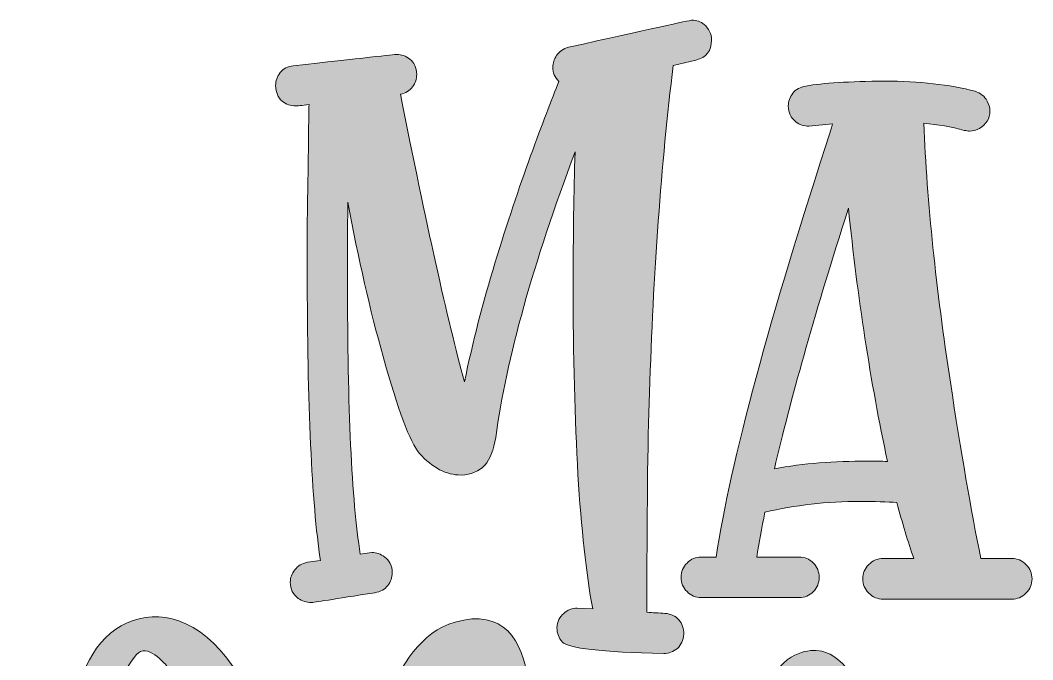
# Model space of a CAD drawing. Header units: inches. Extents: x 68 to 1003, y -896 to -184.
# Drawn here: x 67.9 to 487.4, y -449 to -183.9 of the extents above; entities that cross this region are included whole.
import ezdxf

# ---------------------------------------------------------------- set-up
doc = ezdxf.new("R2010")
doc.units = ezdxf.units.IN
doc.header["$MEASUREMENT"] = 0
doc.layers.add('Layer 1', color=7, linetype='Continuous')

# ---------------------------------------------------------------- blocks, each defined once
blk = doc.blocks.new('block 2')
at = {"layer": 'Layer 1', "true_color": 0xffffff}
h = blk.add_hatch(color=7, dxfattribs=at)
h.dxf.hatch_style = 2
edge = h.paths.add_edge_path()
edge.add_spline(control_points=[(181.99, -219.43), (182.61, -219.43), (184.48, -219.27), (187.6, -218.81), (187.44, -221.46), (187.44, -228), (187.28, -238.28), (187.13, -248.72), (186.97, -258.54), (186.82, -267.89), (186.82, -277.23), (186.82, -283.78), (186.82, -287.67), (186.82, -343.76), (188.69, -383.81), (192.27, -407.8), (192.27, -407.8), (186.97, -408.58), (186.97, -408.58), (184.63, -409.05), (182.92, -409.98), (181.68, -411.7), (180.43, -413.26), (179.81, -414.97), (179.81, -416.84), (179.81, -419.64), (180.9, -421.98), (183.08, -423.54), (184.63, -424.63), (186.51, -425.25), (188.53, -425.25), (189.15, -425.25), (197.88, -423.85), (214.86, -421.2), (217.2, -420.73), (219.07, -419.8), (220.16, -418.24), (221.41, -416.53), (222.03, -414.81), (222.03, -412.94), (222.03, -410.14), (220.94, -407.8), (218.91, -406.4), (217.2, -405.15), (215.48, -404.53), (213.61, -404.53), (213.61, -404.53), (208.78, -405.15), (208.78, -405.15), (205.2, -382.72), (203.49, -345.01), (203.49, -291.88), (203.49, -280.35), (203.49, -269.44), (203.64, -259.32), (208.01, -282.84), (212.84, -304.19), (218.29, -323.35), (224.37, -345.32), (229.35, -358.72), (233.25, -363.4), (238.7, -369.47), (244.46, -372.43), (250.54, -372.43), (254.75, -372.28), (258.02, -370.88), (260.36, -368.38), (262.69, -365.73), (264.1, -361.99), (264.88, -356.85), (269.39, -323.98), (280.46, -284.56), (297.75, -238.44), (297.28, -255.27), (296.97, -273.49), (296.97, -292.82), (296.97, -353.58), (299.62, -398.61), (305.07, -427.9), (305.07, -427.9), (298.69, -427.59), (298.69, -427.59), (296.51, -427.59), (294.64, -428.37), (293.08, -429.77), (291.36, -431.17), (290.43, -433.2), (290.27, -435.69), (290.27, -438.03), (291.05, -440.05), (292.45, -441.61), (294.79, -444.26), (308.81, -445.82), (334.52, -446.44), (336.55, -446.44), (338.42, -445.66), (340.13, -444.26), (341.69, -442.86), (342.63, -440.83), (342.78, -438.34), (342.78, -436), (342.16, -434.13), (340.75, -432.42), (339.35, -430.86), (337.33, -429.93), (334.99, -429.77), (332.5, -429.61), (330, -429.46), (327.51, -429.3), (327.51, -389.57), (327.82, -359.35), (328.6, -338.31), (330.16, -288.76), (333.43, -243.42), (338.42, -202.6), (338.42, -202.6), (347.77, -200.42), (347.77, -200.42), (352.13, -199.33), (354.31, -196.53), (354.31, -192.16), (354.31, -189.51), (353.22, -187.33), (351.19, -185.62), (349.79, -184.53), (348.08, -183.91), (346.05, -183.91), (345.27, -183.91), (328.29, -187.65), (295.1, -195.12), (292.77, -195.75), (291.21, -196.84), (290.12, -198.55), (289.03, -200.11), (288.56, -201.67), (288.56, -203.38), (288.56, -205.72), (289.34, -207.59), (291.05, -209.3), (288.09, -216.62), (284.2, -226.91), (279.37, -240.15), (274.54, -253.4), (269.55, -268.2), (264.57, -284.56), (259.58, -300.92), (255.37, -317.28), (251.94, -333.79), (244.93, -308.08), (236.05, -268.35), (225.46, -214.6), (227.64, -214.13), (229.35, -213.04), (230.44, -211.48), (231.69, -209.93), (232.16, -208.21), (232.16, -206.34), (232, -203.54), (231.07, -201.36), (229.35, -200.11), (227.64, -198.71), (225.77, -198.08), (223.9, -198.08), (223.28, -198.08), (208.94, -199.64), (181.05, -202.76), (178.71, -203.07), (177, -204), (175.6, -205.56), (174.35, -207.28), (173.73, -208.99), (173.73, -211.02), (173.88, -213.82), (174.66, -216), (176.38, -217.4), (178.09, -218.81), (179.96, -219.43), (181.99, -219.43)], knot_values=[0, 0, 0, 0, 1, 1, 1, 2, 2, 2, 3, 3, 3, 4, 4, 4, 5, 5, 5, 6, 6, 6, 7, 7, 7, 8, 8, 8, 9, 9, 9, 10, 10, 10, 11, 11, 11, 12, 12, 12, 13, 13, 13, 14, 14, 14, 15, 15, 15, 16, 16, 16, 17, 17, 17, 18, 18, 18, 19, 19, 19, 20, 20, 20, 21, 21, 21, 22, 22, 22, 23, 23, 23, 24, 24, 24, 25, 25, 25, 26, 26, 26, 27, 27, 27, 28, 28, 28, 29, 29, 29, 30, 30, 30, 31, 31, 31, 32, 32, 32, 33, 33, 33, 34, 34, 34, 35, 35, 35, 36, 36, 36, 37, 37, 37, 38, 38, 38, 39, 39, 39, 40, 40, 40, 41, 41, 41, 42, 42, 42, 43, 43, 43, 44, 44, 44, 45, 45, 45, 46, 46, 46, 47, 47, 47, 48, 48, 48, 49, 49, 49, 50, 50, 50, 51, 51, 51, 52, 52, 52, 53, 53, 53, 54, 54, 54, 55, 55, 55, 56, 56, 56, 57, 57, 57, 58, 58, 58, 59, 59, 59, 59], degree=3, periodic=1)
h = blk.add_hatch(color=7, dxfattribs=at)
h.dxf.hatch_style = 2
edge = h.paths.add_edge_path()
edge.add_spline(control_points=[(356.17, -406.4), (356.17, -406.4), (350.09, -406.4), (350.09, -406.4), (347.75, -406.4), (345.73, -407.18), (344.17, -408.89), (342.46, -410.61), (341.68, -412.48), (341.68, -414.81), (341.68, -417.15), (342.46, -419.18), (344.17, -420.73), (345.73, -422.45), (347.75, -423.23), (350.09, -423.23), (350.09, -423.23), (390.6, -423.23), (390.6, -423.23), (392.94, -423.23), (394.81, -422.45), (396.52, -420.73), (398.08, -419.18), (398.86, -417.15), (398.86, -414.81), (398.86, -412.48), (398.08, -410.61), (396.52, -408.89), (394.81, -407.18), (392.94, -406.4), (390.6, -406.4), (390.6, -406.4), (373, -406.4), (373, -406.4), (373.93, -400.63), (375.02, -394.4), (376.42, -387.86), (388.89, -384.9), (401.98, -383.34), (416, -383.34), (421.92, -383.34), (426.91, -383.5), (431.11, -383.81), (433.29, -392.38), (435.63, -400.01), (438.12, -407.02), (438.12, -407.02), (425.35, -407.02), (425.35, -407.02), (423.01, -407.02), (421.14, -407.8), (419.43, -409.52), (417.71, -411.23), (416.93, -413.1), (416.93, -415.44), (416.93, -417.77), (417.71, -419.64), (419.43, -421.36), (421.14, -423.07), (423.01, -423.85), (425.35, -423.85), (425.35, -423.85), (478.63, -423.85), (478.63, -423.85), (480.97, -423.85), (482.84, -423.07), (484.55, -421.36), (486.27, -419.64), (487.05, -417.77), (487.05, -415.44), (487.05, -413.1), (486.27, -411.23), (484.55, -409.52), (482.84, -407.8), (480.97, -407.02), (478.63, -407.02), (478.63, -407.02), (465.86, -407.02), (465.86, -407.02), (461.81, -387.23), (457.6, -362.93), (453.24, -333.95), (447.32, -295.31), (443.58, -259.47), (442.17, -226.6), (448.1, -227.06), (453.7, -228.15), (459, -229.56), (459.78, -229.71), (460.56, -229.87), (461.18, -229.87), (462.59, -229.87), (463.99, -229.4), (465.23, -228.78), (468.04, -227.06), (469.6, -224.73), (469.6, -221.46), (469.6, -220.05), (469.13, -218.65), (468.51, -217.4), (467.41, -215.38), (465.7, -214.13), (463.52, -213.35), (452.93, -210.55), (440.31, -209.15), (425.97, -209.15), (411.32, -209.3), (400.42, -209.93), (393.41, -211.17), (391.07, -211.64), (389.2, -212.57), (387.95, -214.13), (386.71, -215.85), (386.08, -217.56), (386.08, -219.43), (386.08, -222.23), (387.17, -224.42), (389.2, -225.97), (390.76, -227.22), (392.63, -227.84), (394.65, -227.84), (394.65, -227.84), (404.47, -226.91), (404.47, -226.91), (404.47, -226.91), (404, -228.47), (404, -228.47), (378.29, -307.31), (362.25, -366.51), (356.17, -406.4)], knot_values=[0, 0, 0, 0, 1, 1, 1, 2, 2, 2, 3, 3, 3, 4, 4, 4, 5, 5, 5, 6, 6, 6, 7, 7, 7, 8, 8, 8, 9, 9, 9, 10, 10, 10, 11, 11, 11, 12, 12, 12, 13, 13, 13, 14, 14, 14, 15, 15, 15, 16, 16, 16, 17, 17, 17, 18, 18, 18, 19, 19, 19, 20, 20, 20, 21, 21, 21, 22, 22, 22, 23, 23, 23, 24, 24, 24, 25, 25, 25, 26, 26, 26, 27, 27, 27, 28, 28, 28, 29, 29, 29, 30, 30, 30, 31, 31, 31, 32, 32, 32, 33, 33, 33, 34, 34, 34, 35, 35, 35, 36, 36, 36, 37, 37, 37, 38, 38, 38, 39, 39, 39, 40, 40, 40, 41, 41, 41, 42, 42, 42, 43, 43, 43, 43], degree=3, periodic=1)
edge = h.paths.add_edge_path()
edge.add_spline(control_points=[(409.46, -266.64), (409.46, -266.64), (411.01, -261.81), (411.01, -261.81), (414.75, -298.58), (420.05, -333.64), (427.22, -366.82), (424.57, -366.67), (421.76, -366.67), (418.8, -366.67), (405.09, -366.67), (392.32, -367.6), (380.32, -369.78), (387.02, -341.27), (396.68, -306.99), (409.46, -266.64)], knot_values=[0, 0, 0, 0, 1, 1, 1, 2, 2, 2, 3, 3, 3, 4, 4, 4, 5, 5, 5, 5], degree=3, periodic=1)
h = blk.add_hatch(color=7, dxfattribs=at)
h.dxf.hatch_style = 2
edge = h.paths.add_edge_path()
edge.add_spline(control_points=[(300.19, -580.06), (284.63, -575.58), (270.02, -579.02), (256.3, -585.29), (264.83, -559.78), (272.17, -533.79), (276.09, -507.15), (279.41, -485.23), (288.3, -422.12), (248.03, -433.35), (233.83, -437.29), (225.66, -452.09), (219.62, -464.46), (212.11, -479.5), (206.75, -495.76), (201.9, -511.87), (198.08, -524.54), (194.67, -537.33), (191.78, -550.36), (187.18, -526.01), (180.38, -502.26), (170.63, -479.68), (163.6, -463.38), (153.63, -441.85), (136.49, -434.04), (121.48, -427.18), (106.18, -433.13), (97.97, -446.63), (83.26, -470.95), (67.94, -533.13), (83.42, -558.76), (86.49, -563.99), (91.01, -566.16), (95.47, -566.64), (123.12, -569.61), (138.37, -512.38), (142.06, -489.8), (142.81, -485.72), (129.89, -485.7), (129.14, -489.65), (125.7, -505.44), (114.93, -560.4), (98.23, -557.27), (85.88, -555.01), (92.38, -507.52), (96.71, -491.3), (100.44, -476.67), (106.27, -458.83), (116.11, -446.84), (120.23, -441.85), (127.73, -450.17), (129.66, -452.83), (134.49, -459.56), (138.68, -466.83), (142.37, -474.26), (150.29, -490.13), (156.03, -506.87), (160.61, -523.91), (169.76, -557.74), (173.86, -592.68), (174.96, -627.61), (175.64, -648.33), (175.01, -669.23), (173.73, -689.9), (173.52, -691.21), (173.45, -692.65), (173.38, -694.35), (151.05, -703.83), (132.91, -723.72), (124.4, -746.49), (117.21, -766.21), (114.19, -792.43), (126.76, -810.6), (137.96, -826.73), (157.97, -831.17), (176.37, -831.24), (221.13, -831.32), (259.99, -803.84), (286.17, -769.41), (314.73, -732.03), (335.78, -682.8), (334.45, -635.23), (333.92, -611.76), (324.62, -587.33), (300.19, -580.06)], knot_values=[0, 0, 0, 0, 1, 1, 1, 2, 2, 2, 3, 3, 3, 4, 4, 4, 5, 5, 5, 6, 6, 6, 7, 7, 7, 8, 8, 8, 9, 9, 9, 10, 10, 10, 11, 11, 11, 12, 12, 12, 13, 13, 13, 14, 14, 14, 15, 15, 15, 16, 16, 16, 17, 17, 17, 18, 18, 18, 19, 19, 19, 20, 20, 20, 21, 21, 21, 22, 22, 22, 23, 23, 23, 24, 24, 24, 25, 25, 25, 26, 26, 26, 27, 27, 27, 28, 28, 28, 28], degree=3, periodic=1)
edge = h.paths.add_edge_path()
edge.add_spline(control_points=[(309.85, -643.62), (308.68, -680.59), (294.73, -717.54), (275.32, -748.7), (257.51, -777.06), (231.22, -805.75), (198.07, -815.52), (185.17, -819.28), (168.14, -820.99), (156.72, -812.43), (142.08, -801.65), (141.36, -780.02), (144.25, -763.73), (147.46, -745.59), (156.43, -727.89), (170.16, -715.48), (170.54, -715.08), (170.92, -714.8), (171.43, -714.39), (170.56, -722.38), (169.69, -730.11), (169.22, -734.7), (168.29, -744.39), (193.1, -738.2), (195.85, -718.4), (196.54, -712.63), (197.1, -706.86), (197.53, -701.11), (201.92, -699.89), (206.31, -698.81), (210.84, -697.98), (216.02, -696.86), (219.84, -690.97), (212.34, -689.57), (207.62, -688.84), (203.04, -688.49), (198.35, -688.68), (198.53, -686.58), (198.58, -684.49), (198.75, -682.4), (199.24, -674.68), (199.45, -666.84), (199.67, -659), (202.72, -633.45), (205.25, -607.9), (209.61, -582.55), (213.99, -557.58), (219.8, -532.83), (227.48, -508.65), (231.08, -497.16), (235.06, -485.65), (239.85, -474.5), (242.12, -469.2), (244.78, -463.87), (247.58, -458.81), (250.76, -453.2), (254.07, -454.38), (254.55, -459.97), (255.14, -468.56), (254.59, -477.97), (254.17, -483.73), (253.3, -498.38), (251.13, -512.82), (248.16, -527.16), (242.53, -553.47), (234.13, -578.98), (225.07, -604.26), (221.66, -613.78), (242.06, -611.69), (246.01, -609.18), (258.88, -601.37), (278.3, -583.92), (293.46, -594.81), (308.36, -605.45), (310.37, -626.9), (309.85, -643.62)], knot_values=[0, 0, 0, 0, 1, 1, 1, 2, 2, 2, 3, 3, 3, 4, 4, 4, 5, 5, 5, 6, 6, 6, 7, 7, 7, 8, 8, 8, 9, 9, 9, 10, 10, 10, 11, 11, 11, 12, 12, 12, 13, 13, 13, 14, 14, 14, 15, 15, 15, 16, 16, 16, 17, 17, 17, 18, 18, 18, 19, 19, 19, 20, 20, 20, 21, 21, 21, 22, 22, 22, 23, 23, 23, 24, 24, 24, 25, 25, 25, 25], degree=3, periodic=1)
h = blk.add_hatch(color=7, dxfattribs=at)
h.dxf.hatch_style = 2
edge = h.paths.add_edge_path()
edge.add_spline(control_points=[(598.11, -647.79), (613.6, -619.91), (610.8, -578.27), (574.07, -570.04), (540.51, -562.48), (515.29, -595.17), (517.82, -626.51), (518.35, -633.05), (520.15, -639.18), (522.89, -644.88), (518.92, -657.46), (513.33, -670.98), (511.1, -675.05), (503.42, -688.79), (491.56, -709.35), (474.73, -709.35), (455.42, -709.32), (448.69, -690.8), (446.65, -671.83), (447.7, -671.91), (448.75, -672.13), (449.79, -672.09), (465.08, -672.8), (475.75, -661.82), (482.57, -649.29), (493.28, -629.56), (510.17, -567.57), (470.05, -569.27), (434.49, -570.78), (422.09, -620.98), (421.62, -649.05), (421.46, -656.57), (421.52, -664.66), (422.29, -672.7), (417.25, -695.82), (409.9, -721.73), (400.48, -722.55), (395.02, -723.03), (392.96, -720.5), (390.05, -716.18), (385.34, -709.05), (382.14, -700.83), (379.61, -692.71), (374.34, -674.64), (372.28, -655.28), (371.3, -636.66), (370.81, -627.55), (370.31, -611.39), (370.47, -602.24), (407.2, -550.06), (425.79, -468.17), (408.67, -450.7), (403.24, -445.17), (397.18, -443.71), (390.24, -446.46), (382.53, -449.37), (372.76, -459.93), (361.28, -496.78), (347.48, -541.16), (343.98, -591.93), (346.69, -638.14), (348.48, -667.43), (354.64, -745.09), (400.64, -736.64), (413.23, -734.34), (420.39, -716.08), (425.92, -692.02), (427.03, -695.71), (428.39, -699.27), (430.1, -702.61), (438.43, -718.73), (455.15, -725.91), (472.69, -723.92), (491.27, -721.89), (506.49, -704.07), (516.18, -681.38), (520.21, -672.08), (523.99, -661.84), (527.07, -652.18), (530.39, -657.18), (534.43, -661.77), (538.93, -665.88), (544.74, -671.14), (551.31, -675.57), (558.11, -679.49), (565.32, -683.64), (574.09, -687.47), (577.91, -695.29), (584, -707.57), (572.96, -715.44), (563.81, -715.15), (552.83, -714.66), (548.85, -702.94), (547.45, -693.73), (546.18, -684.65), (521.47, -686.65), (522.71, -695.22), (526.26, -719.22), (544.42, -729.86), (567.7, -727.78), (577.19, -726.89), (587.39, -724.27), (595.12, -718.36), (607.8, -708.73), (606.67, -693.38), (595.55, -682.59), (584.03, -671.3), (567.67, -666.72), (556.37, -654.63), (544.11, -641.54), (539.36, -623.46), (544.69, -606.16), (547.01, -598.76), (551.01, -590.91), (556.81, -585.72), (561.23, -581.89), (563.56, -581.41), (569.01, -583.94), (592.4, -594.9), (587.41, -627.59), (582.93, -646.55), (581.81, -651.29), (596.41, -650.98), (598.11, -647.79)], knot_values=[0, 0, 0, 0, 1, 1, 1, 2, 2, 2, 3, 3, 3, 4, 4, 4, 5, 5, 5, 6, 6, 6, 7, 7, 7, 8, 8, 8, 9, 9, 9, 10, 10, 10, 11, 11, 11, 12, 12, 12, 13, 13, 13, 14, 14, 14, 15, 15, 15, 16, 16, 16, 17, 17, 17, 18, 18, 18, 19, 19, 19, 20, 20, 20, 21, 21, 21, 22, 22, 22, 23, 23, 23, 24, 24, 24, 25, 25, 25, 26, 26, 26, 27, 27, 27, 28, 28, 28, 29, 29, 29, 30, 30, 30, 31, 31, 31, 32, 32, 32, 33, 33, 33, 34, 34, 34, 35, 35, 35, 36, 36, 36, 37, 37, 37, 38, 38, 38, 39, 39, 39, 40, 40, 40, 41, 41, 41, 41], degree=3, periodic=1)
edge = h.paths.add_edge_path()
edge.add_spline(control_points=[(378.89, -523.5), (381.59, -505.78), (392.15, -458.52), (402.57, -454.85), (419.5, -477.42), (380.51, -571.71), (372.09, -580.13), (373.57, -561.15), (375.97, -542.27), (378.89, -523.5)], knot_values=[0, 0, 0, 0, 1, 1, 1, 2, 2, 2, 3, 3, 3, 3], degree=3, periodic=1)
edge = h.paths.add_edge_path()
edge.add_spline(control_points=[(446.56, -636.21), (448.76, -598.93), (465.46, -575.45), (473.46, -579.7), (479.85, -582.98), (480.46, -595.22), (480.56, -601.22), (480.91, -616.86), (476.7, -632.68), (469.54, -646.66), (465.78, -653.86), (458.37, -667.85), (447.74, -663.04), (447.08, -662.8), (446.54, -662.43), (446.01, -662.06), (445.6, -651.51), (446.26, -641.83), (446.56, -636.21)], knot_values=[0, 0, 0, 0, 1, 1, 1, 2, 2, 2, 3, 3, 3, 4, 4, 4, 5, 5, 5, 6, 6, 6, 6], degree=3, periodic=1)
at = {"layer": 'Layer 1', "lineweight": 0}
for points, knots in [([(181.99, -219.43), (182.61, -219.43), (184.48, -219.27), (187.6, -218.81), (187.44, -221.46), (187.44, -228), (187.28, -238.28), (187.13, -248.72), (186.97, -258.54), (186.82, -267.89), (186.82, -277.23), (186.82, -283.78), (186.82, -287.67), (186.82, -343.76), (188.69, -383.81), (192.27, -407.8), (192.27, -407.8), (186.97, -408.58), (186.97, -408.58), (184.63, -409.05), (182.92, -409.98), (181.68, -411.7), (180.43, -413.26), (179.81, -414.97), (179.81, -416.84), (179.81, -419.64), (180.9, -421.98), (183.08, -423.54), (184.63, -424.63), (186.51, -425.25), (188.53, -425.25), (189.15, -425.25), (197.88, -423.85), (214.86, -421.2), (217.2, -420.73), (219.07, -419.8), (220.16, -418.24), (221.41, -416.53), (222.03, -414.81), (222.03, -412.94), (222.03, -410.14), (220.94, -407.8), (218.91, -406.4), (217.2, -405.15), (215.48, -404.53), (213.61, -404.53), (213.61, -404.53), (208.78, -405.15), (208.78, -405.15), (205.2, -382.72), (203.49, -345.01), (203.49, -291.88), (203.49, -280.35), (203.49, -269.44), (203.64, -259.32), (208.01, -282.84), (212.84, -304.19), (218.29, -323.35), (224.37, -345.32), (229.35, -358.72), (233.25, -363.4), (238.7, -369.47), (244.46, -372.43), (250.54, -372.43), (254.75, -372.28), (258.02, -370.88), (260.36, -368.38), (262.69, -365.73), (264.1, -361.99), (264.88, -356.85), (269.39, -323.98), (280.46, -284.56), (297.75, -238.44), (297.28, -255.27), (296.97, -273.49), (296.97, -292.82), (296.97, -353.58), (299.62, -398.61), (305.07, -427.9), (305.07, -427.9), (298.69, -427.59), (298.69, -427.59), (296.51, -427.59), (294.64, -428.37), (293.08, -429.77), (291.36, -431.17), (290.43, -433.2), (290.27, -435.69), (290.27, -438.03), (291.05, -440.05), (292.45, -441.61), (294.79, -444.26), (308.81, -445.82), (334.52, -446.44), (336.55, -446.44), (338.42, -445.66), (340.13, -444.26), (341.69, -442.86), (342.63, -440.83), (342.78, -438.34), (342.78, -436), (342.16, -434.13), (340.75, -432.42), (339.35, -430.86), (337.33, -429.93), (334.99, -429.77), (332.5, -429.61), (330, -429.46), (327.51, -429.3), (327.51, -389.57), (327.82, -359.35), (328.6, -338.31), (330.16, -288.76), (333.43, -243.42), (338.42, -202.6), (338.42, -202.6), (347.77, -200.42), (347.77, -200.42), (352.13, -199.33), (354.31, -196.53), (354.31, -192.16), (354.31, -189.51), (353.22, -187.33), (351.19, -185.62), (349.79, -184.53), (348.08, -183.91), (346.05, -183.91), (345.27, -183.91), (328.29, -187.65), (295.1, -195.12), (292.77, -195.75), (291.21, -196.84), (290.12, -198.55), (289.03, -200.11), (288.56, -201.67), (288.56, -203.38), (288.56, -205.72), (289.34, -207.59), (291.05, -209.3), (288.09, -216.62), (284.2, -226.91), (279.37, -240.15), (274.54, -253.4), (269.55, -268.2), (264.57, -284.56), (259.58, -300.92), (255.37, -317.28), (251.94, -333.79), (244.93, -308.08), (236.05, -268.35), (225.46, -214.6), (227.64, -214.13), (229.35, -213.04), (230.44, -211.48), (231.69, -209.93), (232.16, -208.21), (232.16, -206.34), (232, -203.54), (231.07, -201.36), (229.35, -200.11), (227.64, -198.71), (225.77, -198.08), (223.9, -198.08), (223.28, -198.08), (208.94, -199.64), (181.05, -202.76), (178.71, -203.07), (177, -204), (175.6, -205.56), (174.35, -207.28), (173.73, -208.99), (173.73, -211.02), (173.88, -213.82), (174.66, -216), (176.38, -217.4), (178.09, -218.81), (179.96, -219.43), (181.99, -219.43)], [0, 0, 0, 0, 1, 1, 1, 2, 2, 2, 3, 3, 3, 4, 4, 4, 5, 5, 5, 6, 6, 6, 7, 7, 7, 8, 8, 8, 9, 9, 9, 10, 10, 10, 11, 11, 11, 12, 12, 12, 13, 13, 13, 14, 14, 14, 15, 15, 15, 16, 16, 16, 17, 17, 17, 18, 18, 18, 19, 19, 19, 20, 20, 20, 21, 21, 21, 22, 22, 22, 23, 23, 23, 24, 24, 24, 25, 25, 25, 26, 26, 26, 27, 27, 27, 28, 28, 28, 29, 29, 29, 30, 30, 30, 31, 31, 31, 32, 32, 32, 33, 33, 33, 34, 34, 34, 35, 35, 35, 36, 36, 36, 37, 37, 37, 38, 38, 38, 39, 39, 39, 40, 40, 40, 41, 41, 41, 42, 42, 42, 43, 43, 43, 44, 44, 44, 45, 45, 45, 46, 46, 46, 47, 47, 47, 48, 48, 48, 49, 49, 49, 50, 50, 50, 51, 51, 51, 52, 52, 52, 53, 53, 53, 54, 54, 54, 55, 55, 55, 56, 56, 56, 57, 57, 57, 58, 58, 58, 59, 59, 59, 59]), ([(356.17, -406.4), (356.17, -406.4), (350.09, -406.4), (350.09, -406.4), (347.75, -406.4), (345.73, -407.18), (344.17, -408.89), (342.46, -410.61), (341.68, -412.48), (341.68, -414.81), (341.68, -417.15), (342.46, -419.18), (344.17, -420.73), (345.73, -422.45), (347.75, -423.23), (350.09, -423.23), (350.09, -423.23), (390.6, -423.23), (390.6, -423.23), (392.94, -423.23), (394.81, -422.45), (396.52, -420.73), (398.08, -419.18), (398.86, -417.15), (398.86, -414.81), (398.86, -412.48), (398.08, -410.61), (396.52, -408.89), (394.81, -407.18), (392.94, -406.4), (390.6, -406.4), (390.6, -406.4), (373, -406.4), (373, -406.4), (373.93, -400.63), (375.02, -394.4), (376.42, -387.86), (388.89, -384.9), (401.98, -383.34), (416, -383.34), (421.92, -383.34), (426.91, -383.5), (431.11, -383.81), (433.29, -392.38), (435.63, -400.01), (438.12, -407.02), (438.12, -407.02), (425.35, -407.02), (425.35, -407.02), (423.01, -407.02), (421.14, -407.8), (419.43, -409.52), (417.71, -411.23), (416.93, -413.1), (416.93, -415.44), (416.93, -417.77), (417.71, -419.64), (419.43, -421.36), (421.14, -423.07), (423.01, -423.85), (425.35, -423.85), (425.35, -423.85), (478.63, -423.85), (478.63, -423.85), (480.97, -423.85), (482.84, -423.07), (484.55, -421.36), (486.27, -419.64), (487.05, -417.77), (487.05, -415.44), (487.05, -413.1), (486.27, -411.23), (484.55, -409.52), (482.84, -407.8), (480.97, -407.02), (478.63, -407.02), (478.63, -407.02), (465.86, -407.02), (465.86, -407.02), (461.81, -387.23), (457.6, -362.93), (453.24, -333.95), (447.32, -295.31), (443.58, -259.47), (442.17, -226.6), (448.1, -227.06), (453.7, -228.15), (459, -229.56), (459.78, -229.71), (460.56, -229.87), (461.18, -229.87), (462.59, -229.87), (463.99, -229.4), (465.23, -228.78), (468.04, -227.06), (469.6, -224.73), (469.6, -221.46), (469.6, -220.05), (469.13, -218.65), (468.51, -217.4), (467.41, -215.38), (465.7, -214.13), (463.52, -213.35), (452.93, -210.55), (440.31, -209.15), (425.97, -209.15), (411.32, -209.3), (400.42, -209.93), (393.41, -211.17), (391.07, -211.64), (389.2, -212.57), (387.95, -214.13), (386.71, -215.85), (386.08, -217.56), (386.08, -219.43), (386.08, -222.23), (387.17, -224.42), (389.2, -225.97), (390.76, -227.22), (392.63, -227.84), (394.65, -227.84), (394.65, -227.84), (404.47, -226.91), (404.47, -226.91), (404.47, -226.91), (404, -228.47), (404, -228.47), (378.29, -307.31), (362.25, -366.51), (356.17, -406.4)], [0, 0, 0, 0, 1, 1, 1, 2, 2, 2, 3, 3, 3, 4, 4, 4, 5, 5, 5, 6, 6, 6, 7, 7, 7, 8, 8, 8, 9, 9, 9, 10, 10, 10, 11, 11, 11, 12, 12, 12, 13, 13, 13, 14, 14, 14, 15, 15, 15, 16, 16, 16, 17, 17, 17, 18, 18, 18, 19, 19, 19, 20, 20, 20, 21, 21, 21, 22, 22, 22, 23, 23, 23, 24, 24, 24, 25, 25, 25, 26, 26, 26, 27, 27, 27, 28, 28, 28, 29, 29, 29, 30, 30, 30, 31, 31, 31, 32, 32, 32, 33, 33, 33, 34, 34, 34, 35, 35, 35, 36, 36, 36, 37, 37, 37, 38, 38, 38, 39, 39, 39, 40, 40, 40, 41, 41, 41, 42, 42, 42, 43, 43, 43, 43]), ([(409.46, -266.64), (409.46, -266.64), (411.01, -261.81), (411.01, -261.81), (414.75, -298.58), (420.05, -333.64), (427.22, -366.82), (424.57, -366.67), (421.76, -366.67), (418.8, -366.67), (405.09, -366.67), (392.32, -367.6), (380.32, -369.78), (387.02, -341.27), (396.68, -306.99), (409.46, -266.64)], [0, 0, 0, 0, 1, 1, 1, 2, 2, 2, 3, 3, 3, 4, 4, 4, 5, 5, 5, 5]), ([(300.19, -580.06), (284.63, -575.58), (270.02, -579.02), (256.3, -585.29), (264.83, -559.78), (272.17, -533.79), (276.09, -507.15), (279.41, -485.23), (288.3, -422.12), (248.03, -433.35), (233.83, -437.29), (225.66, -452.09), (219.62, -464.46), (212.11, -479.5), (206.75, -495.76), (201.9, -511.87), (198.08, -524.54), (194.67, -537.33), (191.78, -550.36), (187.18, -526.01), (180.38, -502.26), (170.63, -479.68), (163.6, -463.38), (153.63, -441.85), (136.49, -434.04), (121.48, -427.18), (106.18, -433.13), (97.97, -446.63), (83.26, -470.95), (67.94, -533.13), (83.42, -558.76), (86.49, -563.99), (91.01, -566.16), (95.47, -566.64), (123.12, -569.61), (138.37, -512.38), (142.06, -489.8), (142.81, -485.72), (129.89, -485.7), (129.14, -489.65), (125.7, -505.44), (114.93, -560.4), (98.23, -557.27), (85.88, -555.01), (92.38, -507.52), (96.71, -491.3), (100.44, -476.67), (106.27, -458.83), (116.11, -446.84), (120.23, -441.85), (127.73, -450.17), (129.66, -452.83), (134.49, -459.56), (138.68, -466.83), (142.37, -474.26), (150.29, -490.13), (156.03, -506.87), (160.61, -523.91), (169.76, -557.74), (173.86, -592.68), (174.96, -627.61), (175.64, -648.33), (175.01, -669.23), (173.73, -689.9), (173.52, -691.21), (173.45, -692.65), (173.38, -694.35), (151.05, -703.83), (132.91, -723.72), (124.4, -746.49), (117.21, -766.21), (114.19, -792.43), (126.76, -810.6), (137.96, -826.73), (157.97, -831.17), (176.37, -831.24), (221.13, -831.32), (259.99, -803.84), (286.17, -769.41), (314.73, -732.03), (335.78, -682.8), (334.45, -635.23), (333.92, -611.76), (324.62, -587.33), (300.19, -580.06)], [0, 0, 0, 0, 1, 1, 1, 2, 2, 2, 3, 3, 3, 4, 4, 4, 5, 5, 5, 6, 6, 6, 7, 7, 7, 8, 8, 8, 9, 9, 9, 10, 10, 10, 11, 11, 11, 12, 12, 12, 13, 13, 13, 14, 14, 14, 15, 15, 15, 16, 16, 16, 17, 17, 17, 18, 18, 18, 19, 19, 19, 20, 20, 20, 21, 21, 21, 22, 22, 22, 23, 23, 23, 24, 24, 24, 25, 25, 25, 26, 26, 26, 27, 27, 27, 28, 28, 28, 28]), ([(598.11, -647.79), (613.6, -619.91), (610.8, -578.27), (574.07, -570.04), (540.51, -562.48), (515.29, -595.17), (517.82, -626.51), (518.35, -633.05), (520.15, -639.18), (522.89, -644.88), (518.92, -657.46), (513.33, -670.98), (511.1, -675.05), (503.42, -688.79), (491.56, -709.35), (474.73, -709.35), (455.42, -709.32), (448.69, -690.8), (446.65, -671.83), (447.7, -671.91), (448.75, -672.13), (449.79, -672.09), (465.08, -672.8), (475.75, -661.82), (482.57, -649.29), (493.28, -629.56), (510.17, -567.57), (470.05, -569.27), (434.49, -570.78), (422.09, -620.98), (421.62, -649.05), (421.46, -656.57), (421.52, -664.66), (422.29, -672.7), (417.25, -695.82), (409.9, -721.73), (400.48, -722.55), (395.02, -723.03), (392.96, -720.5), (390.05, -716.18), (385.34, -709.05), (382.14, -700.83), (379.61, -692.71), (374.34, -674.64), (372.28, -655.28), (371.3, -636.66), (370.81, -627.55), (370.31, -611.39), (370.47, -602.24), (407.2, -550.06), (425.79, -468.17), (408.67, -450.7), (403.24, -445.17), (397.18, -443.71), (390.24, -446.46), (382.53, -449.37), (372.76, -459.93), (361.28, -496.78), (347.48, -541.16), (343.98, -591.93), (346.69, -638.14), (348.48, -667.43), (354.64, -745.09), (400.64, -736.64), (413.23, -734.34), (420.39, -716.08), (425.92, -692.02), (427.03, -695.71), (428.39, -699.27), (430.1, -702.61), (438.43, -718.73), (455.15, -725.91), (472.69, -723.92), (491.27, -721.89), (506.49, -704.07), (516.18, -681.38), (520.21, -672.08), (523.99, -661.84), (527.07, -652.18), (530.39, -657.18), (534.43, -661.77), (538.93, -665.88), (544.74, -671.14), (551.31, -675.57), (558.11, -679.49), (565.32, -683.64), (574.09, -687.47), (577.91, -695.29), (584, -707.57), (572.96, -715.44), (563.81, -715.15), (552.83, -714.66), (548.85, -702.94), (547.45, -693.73), (546.18, -684.65), (521.47, -686.65), (522.71, -695.22), (526.26, -719.22), (544.42, -729.86), (567.7, -727.78), (577.19, -726.89), (587.39, -724.27), (595.12, -718.36), (607.8, -708.73), (606.67, -693.38), (595.55, -682.59), (584.03, -671.3), (567.67, -666.72), (556.37, -654.63), (544.11, -641.54), (539.36, -623.46), (544.69, -606.16), (547.01, -598.76), (551.01, -590.91), (556.81, -585.72), (561.23, -581.89), (563.56, -581.41), (569.01, -583.94), (592.4, -594.9), (587.41, -627.59), (582.93, -646.55), (581.81, -651.29), (596.41, -650.98), (598.11, -647.79)], [0, 0, 0, 0, 1, 1, 1, 2, 2, 2, 3, 3, 3, 4, 4, 4, 5, 5, 5, 6, 6, 6, 7, 7, 7, 8, 8, 8, 9, 9, 9, 10, 10, 10, 11, 11, 11, 12, 12, 12, 13, 13, 13, 14, 14, 14, 15, 15, 15, 16, 16, 16, 17, 17, 17, 18, 18, 18, 19, 19, 19, 20, 20, 20, 21, 21, 21, 22, 22, 22, 23, 23, 23, 24, 24, 24, 25, 25, 25, 26, 26, 26, 27, 27, 27, 28, 28, 28, 29, 29, 29, 30, 30, 30, 31, 31, 31, 32, 32, 32, 33, 33, 33, 34, 34, 34, 35, 35, 35, 36, 36, 36, 37, 37, 37, 38, 38, 38, 39, 39, 39, 40, 40, 40, 41, 41, 41, 41])]:
    blk.add_open_spline(points, degree=3, knots=knots, dxfattribs=at)

msp = doc.modelspace()

# ---------------------------------------------------------------- block references
at = {"layer": 'Layer 1'}
msp.add_blockref('block 2', (0, 0), dxfattribs=at)

doc.saveas('drawing.dxf')
